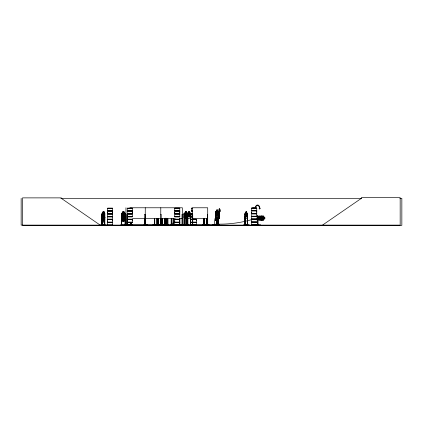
<?xml version="1.0" encoding="UTF-8"?>
<svg xmlns="http://www.w3.org/2000/svg" width="423" height="423" viewBox="0 0 423 423"><rect width="100%" height="100%" fill="white"/><g stroke="black" fill="none" stroke-linecap="round" stroke-linejoin="round"><path stroke-width="0.63" d="M107.622 222.112L107.622 219.637L112.666 219.637L112.661 222.112L107.622 222.112L107.627 220.875M107.622 213.636L107.622 211.162L112.666 211.162L112.661 213.636L107.622 213.636L107.627 212.399M112.661 220.875L112.661 219.637M112.661 212.399L112.661 211.162M132.293 220.875L132.293 219.637L127.254 219.637M132.293 212.399L132.293 211.162L127.254 211.162L127.26 212.399M179.77 222.112L174.725 222.112L174.731 220.875M174.725 213.636L174.725 211.162L179.77 211.162L179.764 213.636L174.725 213.636L174.731 212.399M179.764 212.399L179.764 211.162M196.346 220.875L196.346 219.637L191.307 219.637M216.724 210.987L217.961 210.982L216.682 210.929L216.724 212.177L216.063 212.558L216.058 214.778L216.724 215.73L217.961 215.719L218.622 214.768L218.628 212.547L217.961 212.15C218.326 208.967 217.121 213.113 218.865 212.108L219.331 212.542L218.966 212.526M219.331 212.526L219.331 215.741L218.876 216.925L215.762 216.925L215.349 215.741L215.355 212.552L215.778 212.124L216.682 212.14M251.717 221.89L251.717 220.653M251.717 213.409L251.717 212.172M256.74 212.172L256.74 210.934M132.299 225.094L123.997 225.073M177.76 225.099L181.805 224.893M219.912 209.671L219.907 210.146L219.447 210.162L219.458 209.697L219.912 209.671L220.034 211.627L219.574 211.653L219.199 208.745L219.151 209.988L219.611 209.961L219.632 209.522M220.034 211.627L219.659 208.719L219.579 209.248M219.151 209.988L219.225 209.285L219.405 210.194M215.46 218.041L216.079 218.051L215.46 218.041L215.476 218.532L216.095 218.543L215.365 218.432M131.13 225.073L131.236 222.524L131.5 225.073M173.261 225.073L173.367 222.524L173.139 225.073M131.109 223.799L131.215 222.524L130.702 225.073M257.528 216.439L257.528 216.084M257.258 216.01L257.274 219.96M112.666 225.094L107.574 225.057L112.671 225.004L112.661 222.614L107.622 222.614L107.622 224.999M130.792 225.073L131.178 222.524M173.938 225.073L173.271 222.524L172.875 225.084L173.298 224.719L173.298 225.11M257.522 219.992L257.11 219.96L257.136 219.595M186.744 217.084L186.464 218.358L186.474 213.049M172.833 225.073L173.277 222.524M104.65 217.961L104.835 217.084L104.418 218.4L102.17 218.4L101.874 217.084L102.223 218.358M182.921 225.099L188.669 225.099M183.016 225.073L188.573 225.073M186.517 225.073L186.569 213.536L187.061 213.536L186.495 214.593M130.58 225.073L131.146 222.524L131.96 225.073M130.548 225.073L131.141 222.524M102.773 213.049L102.519 213.541L103.365 214.836L103.794 213.546L104.1 213.536L103.498 215.058L104.127 216.629L103.302 215.339L102.472 216.629L103.101 215.048L102.488 213.583L102.736 213.049M104.777 219.659L104.455 220.986L102.25 220.938L101.964 219.664M243.273 225.099L249.284 225.099M190.794 225.099L196.351 225.094M190.953 224.888L193.829 225.11M125.721 224.904L125.731 224.772M152.814 225.099L167.772 225.099L152.967 224.888M160.571 225.084L160.523 224.772M254.715 225.099L260.748 225.089M257.501 225.084L257.475 218.374M257.633 224.904L257.723 218.263M202.294 225.084L205.155 225.084M121.396 217.084L121.808 218.4L124.922 218.4L125.33 217.073M124.917 218.4L125.377 217.084M190.62 218.358L191.064 217.073L191.106 213.52L190.636 213.049L184.386 213.049L183.963 213.525L183.91 225.11M191.106 217.084L190.651 218.4L184.37 218.4L183.963 217.084M107.59 216.544L107.622 214.133L112.666 214.133L112.666 216.523L107.574 216.592L112.671 216.655L107.616 216.629M121.343 225.052L121.068 225.089L121.343 225.052L121.396 213.525L121.819 213.049L124.907 213.049L125.377 213.52L125.377 219.553L124.954 220.029L124.05 220.029L124.05 221.356L122.723 221.356L122.723 220.029L121.866 220.029L121.396 219.558L121.438 213.541M144.724 224.904L144.803 218.226M184.967 213.049L184.729 225.11M184.978 213.097L184.978 218.358M264.824 218.654L263.883 218.654L263.608 219.315L261.906 219.315L261.181 218.654L261.181 217.411L261.906 216.75L263.608 216.75L263.915 217.411L264.856 217.369L264.856 218.696L263.91 218.696M245.203 213.049L244.885 213.525L245.213 213.097M122.765 216.005L122.104 217.068L122.104 219.542L122.765 219.981L122.77 221.308L124.008 221.308L124.008 219.981L124.669 219.542L124.669 217.068L124.002 216.005L124.002 213.536L122.765 213.536L122.765 216.016L124.002 216.005M122.765 211.77L122.765 213.097L122.104 213.536L122.104 216.016L122.765 217.073L122.765 219.542L123.405 218.331C123.918 220.325 125.377 219.563 123.664 218.03L124.547 216.497L123.653 215.058C125.451 213.245 123.87 212.843 123.368 214.752C122.919 212.732 121.353 213.53 123.109 215.048C121.322 216.655 122.855 217.47 123.389 215.339C125.382 218.612 124.357 214.376 123.384 217.739C122.85 215.735 121.274 216.132 123.114 218.019L122.273 219.548L124.002 219.542L124.002 217.068L124.669 216.016L124.669 213.536L124.002 213.097L124.05 211.727L122.723 211.727L122.723 213.049M190.398 216.016L189.737 217.073L188.499 217.073L187.833 216.016L187.833 213.536L188.499 213.097L188.499 211.77M127.598 213.049L127.265 213.525L127.223 225.11L132.304 225.004M101.996 217.3L102.297 216.83L102.028 217.316M101.858 225.11L101.874 213.525L102.181 213.049L104.555 213.049L104.825 213.52L104.407 213.049M102.266 216.83L104.502 216.83L104.841 217.295L104.481 222.175L102.26 222.175L101.964 220.859L102.207 213.049M263.587 220.023L263.941 219.553L263.941 216.465L263.619 216.042L257.11 216.084L257.115 216.428M259.251 216.465L259.611 216.042M257.411 216.042L257.385 216.428M257.411 219.637L257.411 220.045L257.411 216M215.756 219.738C217.665 220.298 214.265 220.975 215.825 219.69M215.841 211.294L215.444 211.743L215.466 215.275M184.402 213.097L184.005 213.541L184.005 217.073M187.548 213.049L187.125 213.525L187.125 217.084L187.537 218.4M190.799 213.049L190.376 213.525L190.376 217.084L190.789 218.4L190.424 217.073L190.424 213.541L191.043 213.097M245.805 213.097L245.361 213.536L245.361 216.016L245.805 217.073L246.635 217.073L247.08 216.016L246.662 211.727M102.974 216.872L102.503 217.311L102.503 219.791L102.974 220.848L103.862 220.848L104.333 219.791L104.333 217.311L103.862 216.872M102.895 213.097L102.414 213.536L102.414 216.016L102.895 217.073L103.788 217.073L104.264 216.016L104.264 213.536L103.788 213.097L103.757 211.77M215.376 212.547L215.741 212.483L215.73 218.511L215.799 217.559L215.36 217.57L215.365 218.49L219.363 218.411L219.378 211.701L218.908 211.236L218.004 211.283L218.041 209.914L216.713 209.919L216.724 211.246M219.014 218.48L218.966 212.462L219.331 212.462M322.506 225.11L361.337 198.382L361.337 197.599L400.163 197.599L400.163 225.11L21.15 225.11L21.15 198.382M216.105 211.738L216.766 211.289L216.761 209.967M160.677 225.084L160.708 224.719L161.2 224.719M215.756 217.639L215.36 217.634M219.04 217.538L219.405 217.549M215.392 217.401L219.32 217.528L219.41 218.469L215.407 218.49L215.397 211.727L215.82 211.251L216.766 211.289M262.017 219.976L262.926 219.537L262.926 216.454L262.017 216.09L262.958 216.454L262.958 219.569L262.022 220.023M213.076 224.417L218.517 224.121L218.548 224.74L218.548 225.11L213.107 225.401L213.076 224.417L213.076 224.787L218.517 224.491L218.548 225.11M219.442 210.506L219.902 210.485M219.431 210.987L219.891 210.961M215.402 211.733L215.767 211.733M218.992 211.712L219.357 211.712M218.865 212.124L215.778 212.124M215.793 216.883L218.844 216.867M218.955 217.797L215.809 217.813L218.955 217.856M215.397 218.358L219.437 218.337L219.431 217.38L218.982 217.38L218.961 218.474M60.849 198.382L361.538 198.382M399.867 198.382L401.85 198.382L401.85 225.337L22.514 225.337L22.514 197.879L61.346 197.879L61.346 198.382L100.172 225.11L106.506 225.099M129.887 207.778L182.355 207.778L182.382 225.11M251.711 207.952L256.75 207.952M107.616 208.174L112.671 208.174M127.249 208.174L132.304 208.174M174.725 208.174L179.775 208.174M191.302 208.174L192.576 208.169M253.255 208.153L253.98 208.153M254.715 208.153L255.106 208.153M107.616 208.269L112.671 208.269L112.661 210.659L107.622 210.659L107.622 208.275L112.671 208.275M127.249 208.269L132.304 208.269L132.293 210.659L127.254 210.659L127.254 208.275L132.304 208.275M174.725 208.269L179.775 208.269L179.764 210.659L174.725 210.659L174.725 208.275L179.775 208.275M251.717 208.195L256.74 208.195M107.627 208.423L112.661 208.423M127.26 208.423L132.293 208.423M174.731 208.423L179.764 208.423M191.312 208.423L192.576 208.423M251.711 210.437L256.745 210.437M251.68 210.612L256.782 210.612M192.571 210.659L191.307 210.659L191.307 208.275M251.68 210.76L256.782 210.76M107.59 210.834L112.703 210.834M127.217 210.834L132.336 210.834M174.694 210.834L179.807 210.834M191.275 210.834L192.55 210.834M107.59 210.987L112.703 210.987M127.217 210.987L132.336 210.987M174.694 210.987L179.807 210.987M191.275 210.987L192.55 210.987M191.307 211.162L192.571 211.162M104.058 213.049L104.058 211.727L102.831 211.727L102.863 213.097M246.694 211.727L245.774 211.727L245.837 213.097M245.166 213.049L247.27 213.049L247.587 213.52L247.582 225.11M256.745 213.409L251.711 213.409L251.711 210.934L256.745 210.934L256.74 213.409M186.707 213.52L186.717 225.11M127.254 213.636L132.299 213.636L132.299 211.162M191.307 213.636L192.571 213.636M251.68 213.583L256.782 213.583M107.59 213.811L112.703 213.811M127.217 213.811L132.336 213.811M174.694 213.811L179.807 213.811M191.275 213.811L192.55 213.811M251.68 213.737L256.782 213.737M107.59 213.964L112.703 213.964M127.217 213.964L132.336 213.964M174.694 213.964L179.807 213.964M191.275 213.964L192.55 213.964M127.254 214.133L132.299 214.133L132.299 216.523L127.207 216.592L132.304 216.655L127.249 216.629M191.307 214.133L192.571 214.133M103.862 214.308L102.884 214.308L102.974 219.791L103.862 219.791L103.788 213.536L102.895 213.536L102.895 216.016L103.788 216.016M104.756 214.329L104.354 214.329L104.354 216.232M121.369 214.329L121.739 214.329L121.692 225.11M125.33 214.329L124.959 214.329L125.002 225.11M125.943 214.329L126.086 225.11M144.803 214.329L145.364 214.329L145.364 225.11M160.793 214.329L161.158 214.329L161.2 225.11M182.355 214.329L181.985 214.329L181.985 225.11L181.948 224.719L182.392 224.719L182.408 225.11M183.936 214.329L184.301 214.329L184.259 225.11M184.745 214.329L185.047 214.329M186.543 214.329L186.844 214.329L186.844 225.11M207.714 214.329L207.36 214.329L207.328 225.11M244.901 214.329L245.25 214.329M124.933 214.72L121.882 214.72L121.443 216.005L121.85 214.678L124.965 214.678L125.377 216M102.911 215.503L103.894 215.503L103.894 216.83M103.831 215.635L104.476 215.635M104.777 216.1L104.444 215.635L102.25 215.677L101.932 216.111L102.266 215.635L102.911 215.635L102.44 216.121L102.44 218.596L102.916 219.659L103.799 219.659L104.27 218.596L104.27 216.121L103.799 215.677M102.895 216.127L103.386 217.332L104.19 216.116L103.593 217.639L104.174 219.236L103.402 217.924L102.889 219.204L102.567 219.162L103.201 217.634L102.609 216.116L103.799 216.121M251.717 216.232L256.74 216.232M257.544 216.365L257.136 216.449M107.627 216.46L112.661 216.46M127.26 216.46L132.293 216.46M174.731 216.46L179.764 216.46M191.312 216.46L192.576 216.46M251.711 216.402L256.75 216.428M257.136 216.407L261.795 216.407L261.795 216.042M192.565 216.523L191.302 216.629M256.75 216.518L251.711 216.523L251.717 218.913M251.717 216.676L256.74 216.676M127.249 216.74L132.304 216.74M174.725 216.745L179.775 216.745M191.302 216.745L192.565 216.745M107.627 216.899L112.661 216.899M127.26 216.899L132.293 216.899M174.731 216.899L179.764 216.899M191.312 216.899L192.576 216.899M122.765 217.073L124.002 217.068M127.265 217.084L127.556 218.4M184.719 217.084L184.962 218.4M244.885 217.084L245.213 218.358L244.917 217.073M247.55 217.084L247.249 218.4L245.16 218.4M102.974 217.311L103.862 217.311M104.809 217.295L104.476 216.83M259.283 218.696L258.342 218.696L258.342 217.369L259.315 217.411L259.585 216.75L261.287 216.75L262.017 217.411L262.017 218.654L261.287 219.315L259.585 219.315L259.283 218.654L258.368 218.654M258.717 217.723L257.951 217.723L257.972 225.089M257.93 217.813L257.538 217.813L257.538 218.263M257.417 218.263L258.051 218.263M218.242 218.374L217.792 218.374L217.792 224.497M257.417 218.374L258.717 218.342M132.452 218.559L175.164 218.559M179.738 218.559L182.355 218.559M192.47 218.559L207.714 218.559M102.916 218.596L103.799 218.596M251.711 218.913L256.745 218.913M251.68 219.088L256.782 219.088M127.254 219.14L132.299 219.14M174.725 219.14L179.77 219.14M191.307 219.14L196.351 219.14M251.68 219.241L256.782 219.241M107.59 219.31L112.703 219.31M127.217 219.31L132.336 219.31M174.694 219.31L179.807 219.31M191.275 219.31L196.388 219.31M251.711 219.415L256.745 219.415M107.59 219.463L112.703 219.463M127.217 219.463L132.336 219.463M174.694 219.463L179.807 219.463M191.275 219.463L196.388 219.463M179.77 219.637L174.725 219.637L174.725 222.112M263.91 219.553L263.883 218.654M104.777 219.664L104.481 220.986L102.229 220.986M124.933 219.981L121.882 219.981L121.443 219.542M259.585 219.976L263.608 219.976M257.115 220.018L263.624 220.023M256.745 221.89L251.711 221.89L251.711 220.653M251.68 222.064L256.782 222.064M127.254 222.112L132.299 222.112L132.299 219.637M191.307 222.112L196.351 222.112L196.351 219.637M251.68 222.218L256.782 222.218M107.59 222.287L112.703 222.287M127.217 222.287L132.336 222.287M174.694 222.287L179.807 222.287M191.275 222.287L196.388 222.287M107.59 222.44L112.703 222.44M127.217 222.44L132.336 222.44M174.694 222.44L179.807 222.44M191.275 222.44L196.388 222.44M256.745 222.387L251.711 222.387L251.711 224.777L256.75 224.782M127.254 222.614L132.299 222.614M179.77 222.614L174.725 222.614L174.725 224.999L179.775 224.999M191.307 222.614L196.351 222.614L196.351 224.999L191.296 225.105M218.263 224.639L219.421 224.846L215.952 224.846M102.154 224.719L101.721 224.719L101.732 225.11M102.345 224.719L102.736 224.719L102.726 225.11L102.699 221.938M104.317 224.719L104.788 224.719M121.327 224.719L121.782 224.719M127.54 224.719L127.117 224.719L127.122 225.11M144.761 224.719L145.401 224.719L145.396 225.11M154.776 224.719L154.347 224.719L154.353 225.11M157.319 224.719L156.891 224.719L156.896 225.11M158.16 224.719L158.588 224.719M162.088 224.719L162.522 224.719M164.632 224.719L165.06 224.719L165.055 225.11M165.864 224.719L165.636 225.11M166.408 224.719L165.959 224.719L165.959 225.11M167.994 224.719L167.545 224.719L167.545 225.11M171.135 224.719L171.585 224.719L171.585 225.11M183.894 224.719L184.343 224.719L184.343 225.11M184.708 224.719L185.084 224.719M186.876 224.719L186.506 224.719L186.522 225.11M187.939 224.719L187.489 224.719L187.489 225.11M192.761 224.719L192.333 224.719L192.338 225.11M204.203 224.719L203.764 224.719L203.77 225.11M206.398 224.719L206.831 224.719L206.847 225.11M207.323 224.719L207.746 224.719M244.875 224.719L245.277 224.719M247.281 224.719L247.688 224.719L247.688 225.11M251.717 224.713L256.74 224.713M102.054 224.83L104.523 224.83M176.528 224.83L120.782 224.772L120.782 225.11M179.669 224.772L219.421 224.819M245.176 224.83L247.386 224.83M205.197 224.888L202.443 225.11M249.152 224.904L243.426 225.11M251.711 224.883L260.616 225.073M146.908 225.089L143.936 224.888L146.755 225.11M174.725 225.094L181.811 225.099L181.853 224.772M216.555 225.105L217.004 225.105M215.587 220.193C217.475 220.309 215.021 218.384 215.487 220.113M177.01 225.073L176.936 224.719M260.298 219.537L260.298 216.486L261.181 216.09L260.235 216.454L260.267 219.569L261.181 219.976M260.235 219.569L261.176 220.023M257.819 224.888L257.755 218.374M162.527 225.073L162.485 218.77M209.279 225.084L205.404 224.888L209.131 225.11M206.403 225.084L206.435 218.77M218.004 211.283L218.67 211.722M190.398 213.536L189.737 213.097L189.779 211.727L188.452 211.727L188.452 213.049M187.236 213.536L186.569 213.097L186.612 211.727L185.29 211.727L185.29 213.049M106.4 225.073L100.378 225.11M257.512 219.595L257.11 219.68L261.795 219.637L261.795 220.002M185.073 225.073L185.073 213.536L185.417 211.727L185.332 213.097L184.671 213.536L184.671 216.016M187.474 213.049L187.939 213.52M187.452 213.097L187.897 213.536M124.885 213.097L125.33 213.536L125.33 225.11M104.418 213.536L104.037 213.097L104.026 211.727M263.587 216.042L263.883 217.411M259.606 220.023L259.251 219.553L259.283 216.465M104.518 213.049L104.798 213.536M257.544 216.084L257.11 216.042L257.136 220.002M215.397 215.735L215.793 216.904M185.073 216.016L185.401 217.073L186.02 217.073L186.353 216.016L186.083 211.727M219.738 209.359L219.865 210.168M131.363 222.524L131.928 225.073M101.996 219.659L102.281 220.938M101.996 220.848L102.292 222.175M131.807 225.073L131.342 222.524L131.616 224.439M173.456 223.799L173.404 222.524L173.848 225.073M219.569 209.538L219.611 209.961M173.425 222.524L173.631 225.073M219.458 209.697L219.574 211.653M216.079 218.051L216.095 218.543M131.273 222.524L131.326 223.799M215.476 217.401L215.481 218.358M261.694 216.042L261.694 216.407M261.694 219.637L261.694 220.002M258.638 217.723L258.638 218.342M258.374 217.369L258.374 218.696M258.03 217.723L258.051 218.374M257.845 217.813L257.845 218.263M257.618 217.813L257.618 218.263M257.332 216.449L257.332 219.595M256.74 210.437L256.745 208.047L251.711 208.037L251.717 210.437M247.661 225.11L247.661 214.329L247.312 214.329L247.281 225.11M247.46 224.719L247.476 225.11M247.413 214.329L247.386 225.11M245.25 218.136L245.277 225.11M245.144 214.329L245.176 225.11M245.086 224.719L245.065 225.11M245.007 214.329L244.975 225.11M244.917 213.525L244.901 225.11M218.517 224.121L218.517 224.491M217.877 218.374L217.877 224.497M217.771 224.772L217.787 225.11M217.29 224.772L217.29 225.11M217.004 224.491L216.962 218.363L216.555 218.363L216.555 224.491M216.92 218.363L216.92 224.491M216.597 218.363L216.597 224.491M215.46 224.121L215.46 224.491M213.107 225.031L213.107 225.401M207.714 225.11L207.714 207.778L192.47 207.778L192.47 225.11M207.614 214.329L207.645 225.11M207.519 224.719L207.571 225.11M207.46 214.329L207.429 225.11M206.794 218.77L206.794 225.11M206.699 218.77L206.699 225.11M206.572 224.719L206.588 225.11M206.53 218.77L206.498 225.11M204.166 218.77L204.198 225.11M204.071 218.77L204.103 225.11M204.023 224.719L204.013 225.11M203.897 218.77L203.96 225.11M203.801 218.77L203.817 225.11M194.358 224.719L194.342 225.11M194.268 224.719L194.273 225.11M193.988 224.719L193.946 225.11L193.903 224.83M193.523 224.772L193.523 225.11M193.131 224.772L193.131 225.11M192.756 225.11L192.724 214.329L192.37 214.329L192.37 225.11M192.624 214.329L192.655 225.11M192.528 224.719L192.581 225.11M190.762 225.11L190.762 224.719L190.313 224.719L190.297 225.11M190.72 217.501L190.678 225.11M190.355 218.136L190.324 225.11M187.897 218.136L187.923 225.11M187.532 217.501L187.574 225.11M187.384 224.772L187.384 225.11M187.172 213.541L187.172 217.073M186.903 224.772L186.903 225.11M186.665 218.136L186.643 225.11M186.347 212.431L186.347 211.992L185.512 211.992L185.512 212.431L185.914 212.431L185.914 211.992M184.946 224.719L184.946 225.11L184.867 214.329M184.846 224.719L184.846 225.11M183.979 224.719L183.979 225.11M181.462 224.772L181.462 225.11M179.854 218.226L179.86 225.11M179.717 218.226L179.717 225.11M176.893 224.719L176.893 225.11M176.613 224.719L176.613 225.11M176.571 224.719L176.528 225.11M174.313 225.11L172.457 225.11M173.34 218.77L173.34 223.841M173.34 224.719L173.382 225.11M172.975 218.77L172.975 225.11M171.542 218.77L171.542 225.11M171.22 224.719L171.22 225.11M171.178 218.77L171.135 225.11M167.952 218.77L167.994 225.11M167.91 224.719L167.91 225.11M167.587 218.77L167.63 225.11M166.366 218.226L166.435 225.11M166.324 224.719L166.324 225.11M166.001 218.226L166.043 225.11M165.679 218.226L165.684 225.11M165.023 218.77L164.954 225.11M164.922 218.77L164.88 225.11M164.764 218.77L164.764 225.11M164.679 224.719L164.737 225.11M164.669 218.77L164.637 225.11M162.384 218.77L162.416 225.11M162.337 224.719L162.326 225.11M162.226 218.77L162.268 225.11M162.125 218.77L162.194 225.11M162.094 224.719L162.094 225.11M161.094 218.77L161.078 225.11M160.994 218.77L160.994 225.11M160.952 224.719L160.893 225.11M160.835 218.77L160.803 225.11M160.793 207.778L160.719 225.11M159.952 224.772L159.952 225.11M159.741 224.772L159.741 225.11M158.551 218.77L158.525 225.11L158.456 218.77M158.339 224.719L158.408 225.11M158.297 218.77L158.297 225.11M158.197 218.77L158.197 225.11M157.282 218.77L157.282 225.11M157.213 224.719L157.24 225.11M157.182 218.77L157.123 225.11M157.023 218.77L157.07 225.11M156.922 218.77L156.996 225.11M154.739 218.77L154.77 225.11M154.644 218.77L154.67 225.11M154.58 224.719L154.543 225.11M154.485 218.77L154.453 225.11M154.384 218.77L154.384 225.11M147.675 224.772L147.675 225.11M147.447 224.772L147.447 225.11M147.257 224.772L147.257 225.11M147.051 224.772L147.051 225.11M146.892 224.772L146.892 225.11M146.495 224.772L146.495 225.11M145.263 207.778L145.205 225.11M145.168 218.226L145.147 225.11M145.1 214.329L145.073 225.11M145.004 214.329L144.973 225.11M144.846 224.719L144.846 225.11M131.458 225.11L123.997 225.11M131.421 224.772L131.421 225.11M130.866 224.772L130.866 225.11M130.247 224.719L130.279 225.11M130.152 224.719L130.178 225.11M130.046 224.719L130.051 225.11M129.956 224.719L129.983 225.11M129.951 225.11L129.903 224.719L129.85 225.11M129.708 224.719L129.761 225.11M129.66 224.83L129.66 225.11M127.54 225.11L127.508 214.329L127.154 214.329L127.164 225.11M127.408 214.329L127.439 225.11M127.328 213.541L127.328 217.073M127.312 224.719L127.349 225.11M125.948 207.778L125.943 225.11M125.414 225.11L125.372 224.719L124.917 224.719L124.917 225.11M125.118 224.772L125.118 225.11M124.05 211.727L124.05 213.049M121.893 224.772L121.893 225.11M121.776 224.719L121.776 225.11M121.417 224.719L121.412 225.11M104.618 214.329L104.618 216.232M104.618 221.308L104.64 225.11M104.544 221.938L104.523 225.11M104.449 214.329L104.423 225.11M104.354 221.308L104.322 225.11M103.82 211.727L103.788 213.097M103.63 211.992L103.63 212.431M103.45 211.992L103.45 212.431M102.588 221.938L102.609 225.11M102.493 221.308L102.493 225.11M102.377 221.308L102.382 225.11L102.355 224.719M102.149 225.11L102.123 214.329L101.758 214.329L101.763 225.11M102.022 214.329L102.054 225.11M101.98 224.719L101.964 225.11M214.271 224.269A138.4 3.622 -90 0 1 215.883 219.674M251.696 219.622A242.548 166.588 -90 0 1 216.988 224.121M255.206 208.359A3.395 2.332 -90 0 1 257.538 204.965A3.395 2.332 -90 0 1 259.875 208.359L260.261 208.359L259.664 209.147L259.066 208.359L259.452 208.359A2.834 1.946 -90 0 0 257.501 205.525A2.834 1.946 -90 0 0 255.555 208.359M216.724 212.552L216.724 214.778L217.961 214.768L217.961 212.547L216.724 212.552M216.946 211.167L216.946 211.563L217.739 211.558L217.739 211.162L216.946 211.167M259.611 218.823L259.659 219.156L260.674 218.305L261.752 219.183L260.869 218.035L261.752 216.888L260.668 217.755L259.627 216.925L260.462 218.014L259.611 218.823M261.425 218.876L261.477 219.193L262.519 218.305L263.571 219.146L262.731 218.014L263.566 216.925L262.53 217.755L261.44 216.888L262.329 218.035L261.425 218.876M186.347 216.581L185.766 215.339L185.184 216.581L185.623 215.048L185.242 213.509L186.02 213.536L186.02 216.016L185.401 216.016L185.401 213.536L185.755 214.752L186.321 213.536L185.898 215.058L186.347 216.581M247.043 216.581L246.265 215.339L245.493 216.629L246.075 215.048L245.567 213.509L246.249 214.752L247.006 213.536L246.445 215.058L247.043 216.581M190.276 216.581L189.853 216.624L189.123 215.339C188.595 217.448 187.04 216.671 188.838 215.048C187.082 213.53 188.647 212.732 189.097 214.752C189.599 212.843 191.185 213.245 189.388 215.058L190.276 216.581M218.501 215.302L218.051 215.307L217.348 214.197C216.772 216.084 215.381 215.402 217.068 213.938C215.312 212.568 216.872 211.865 217.327 213.663C217.766 211.865 219.426 212.531 217.612 213.943L218.501 215.302M217.776 210.178L216.983 210.183L216.983 210.628L217.782 210.622L217.776 210.178M192.565 208.269L191.302 208.269L192.565 208.275M103.91 211.992L103.053 211.992L103.053 212.431L103.91 212.431L103.91 211.992M123.786 211.992L122.987 211.992L122.987 212.431L123.786 212.431L123.786 211.992M189.515 211.992L188.716 211.992L188.716 212.431L189.515 212.431L189.515 211.992M246.487 211.992L245.953 211.992L245.953 212.431L246.487 212.431L246.487 211.992M189.737 213.536L188.499 213.536L188.499 216.016L189.737 216.016L189.737 213.536M246.635 213.536L245.805 213.536L245.805 216.016L246.635 216.016L246.635 213.536M256.745 213.911L251.711 213.911L251.711 216.296L256.75 216.301L256.745 213.911M179.77 214.133L174.725 214.133L174.725 216.523L179.775 216.523L179.764 214.133M103.64 214.572L103.069 214.572L103.069 215.016L103.64 215.016L103.64 214.572M103.704 215.767L103.133 215.767L103.133 216.206L103.704 216.206L103.704 215.767M179.775 216.629L174.725 216.629L179.775 216.655M112.671 216.74L107.616 216.75L107.627 219.14L112.666 219.14L112.666 216.75M261.287 217.411L259.585 217.411L259.585 218.654L261.287 218.654L261.287 217.411M263.608 217.411L261.906 217.411L261.906 218.654L263.608 218.654L263.608 217.411M258.823 217.634L258.522 217.634L258.522 218.432L258.823 218.432L258.823 217.634M264.671 217.634L264.37 217.634L264.37 218.432L264.671 218.432L264.671 217.634M123.786 220.647L122.987 220.647L122.987 221.092L123.786 221.092L123.786 220.647M218.199 224.497L218.199 218.374L218.157 224.497M165.821 225.11L165.821 218.226L165.821 225.11M104.767 225.11L104.788 213.52L104.745 225.11"/></g></svg>
